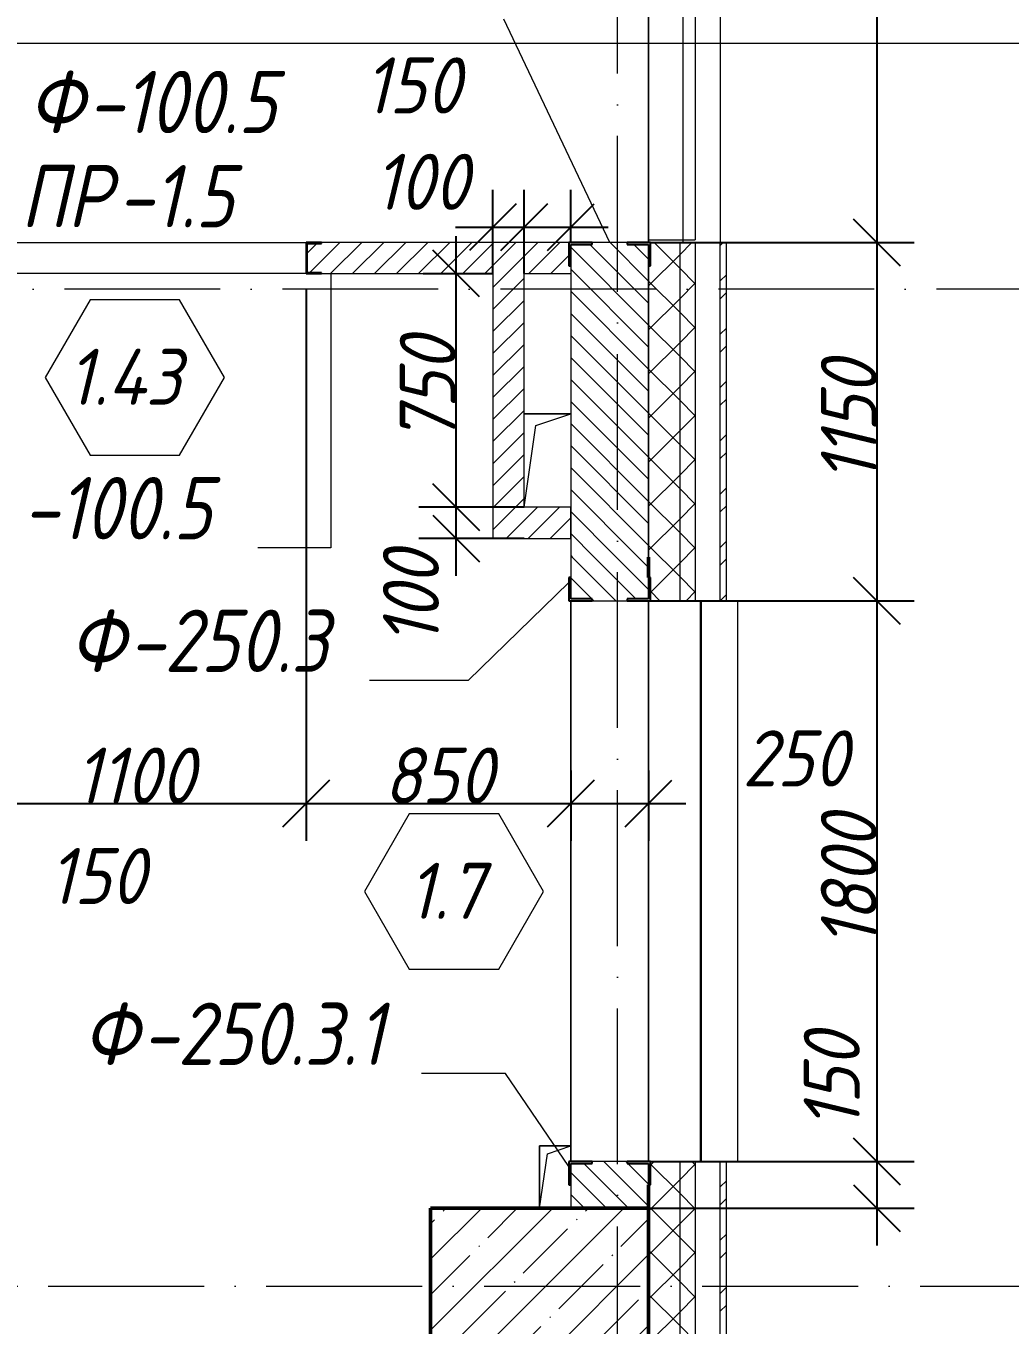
# Model space of a CAD drawing. Header units: millimetres. Extents: x -356862 to 418287, y 0 to 839748.
# Drawn here: x -75750 to -72590, y 608973 to 613143 of the extents above; entities that cross this region are included whole.
import ezdxf

# ---------------------------------------------------------------- set-up
doc = ezdxf.new("R2010")
doc.units = ezdxf.units.MM
doc.linetypes.add('50_200_ШТРИХ_1Т_ш5_п1_п1_', pattern=[700, 500, -100, 0, -100])
for name, color, linetype, lineweight in [('A-____-____-DIMS', 7, 'Continuous', 9), ('A-DOOR-____-IDEN', 7, 'Continuous', 9), ('A-DOOR-____-OTLN', 7, 'Continuous', 9), ('A-FLOR-____-OTLN', 7, 'Continuous', 9), ('A-GENM-____-IDEN', 7, 'Continuous', 9), ('A-GENM-____-MCUT', 7, 'Continuous', 25), ('A-GENM-____-OTLN', 7, 'Continuous', 9), ('A-GENM-____-OTLN-1', 7, 'Continuous', 25), ('A-GLAZ-____-OTLN', 7, 'Continuous', 9), ('A-WALL-____-MCUT', 7, 'Continuous', 13), ('A-WALL-____-MCUT-1', 7, 'Continuous', 9), ('A-WALL-____-MCUT-2', 7, 'Continuous', 50), ('A-WALL-____-OTLN', 7, 'Continuous', 9), ('A-WALL-____-PATT-1', 7, 'Continuous', 9), ('A-WALL-FNSH-MCUT-1', 7, 'Continuous', 9), ('S-COLS-____-MCUT', 7, 'Continuous', 50), ('S-COLS-____-OTLN', 7, 'Continuous', 9), ('S-GRID-____-OTLN-1', 7, '50_200_ШТРИХ_1Т_ш5_п1_п1_', 9)]:
    doc.layers.add(name, color=color, linetype=linetype, lineweight=lineweight)
for name, color, linetype, lineweight, true_color in [('A-DOOR-____-OTLN-1', 7, 'Continuous', 9, 0xffffff), ('A-WALL-____-MCUT-7', 7, 'Continuous', 9, 0x000000), ('A-WALL-____-PATT-2', 7, 'Continuous', 9, 0x787878), ('A-WALL-____-PATT-4', 9, 'Continuous', 9, 0x808080), ('A-WALL-FNSH-MCUT-3', 7, 'Continuous', 9, 0x000000), ('G-____-____-SYMB-2', 7, 'Continuous', 9, 0x000000), ('I-WALL-____-OTLN-2', 7, 'Continuous', 9, 0x000000)]:
    doc.layers.add(name, color=color, linetype=linetype, lineweight=lineweight, true_color=true_color)
doc.styles.add('ISOCPEUR_I_10', font='isocpeui.ttf', dxfattribs={"width": 0.9, "height": 180})
doc.styles.add('ISOCPEUR_I_14', font='isocpeui.ttf', dxfattribs={"width": 0.9, "height": 180})
doc.styles.add('ISOCPEUR_I_2', font='isocpeui.ttf', dxfattribs={"width": 0.85, "height": 2.3})
doc.dimstyles.new('ISO-1_8_0_9К_СРЕДНИЙ_Кладочные_5', dxfattribs={"dimscale": 304.8, "dimtxt": 179.276612, "dimasz": 0.492126, "dimexe": 0.393701, "dimexo": 0, "dimgap": 0, "dimtad": 1, "dimdec": 3, "dimrnd": 0.001, "dimdsep": 46, "dimtxsty": 'ISOCPEUR_I_10', "dimblk1": 'OBLIQUE', "dimblk2": 'OBLIQUE', "dimsah": 1, "dimcen": 0.09, "dimdle": 0.393701, "dimazin": 0, "dimtfac": 1, "dimtdec": 4, "dimtix": 1, "dimtmove": 2, "dimatfit": 3, "dimfxl": 1, "dimtvp": 1, "dimtolj": 1, "dimtzin": 0, "dimarcsym": 2})
doc.dimstyles.new('ISO-1_8_0_9К_СРЕДНИЙ_Кладочные_6', dxfattribs={"dimscale": 304.8, "dimtxt": 179.276612, "dimasz": 0.492126, "dimexe": 0.393701, "dimexo": 0, "dimgap": 0, "dimtad": 1, "dimdec": 3, "dimrnd": 0.001, "dimdsep": 46, "dimtxsty": 'ISOCPEUR_I_14', "dimblk1": 'OBLIQUE', "dimblk2": 'OBLIQUE', "dimsah": 1, "dimcen": 0.09, "dimdle": 0.393701, "dimazin": 0, "dimtfac": 1, "dimtdec": 4, "dimtix": 1, "dimtmove": 0, "dimatfit": 3, "dimfxl": 1, "dimtvp": 1, "dimtolj": 1, "dimtzin": 0, "dimarcsym": 2})
pattern_1 = [(45, (-175000.736, 544716.51), (-35.35534, 35.35534), [])]
pattern_2 = [(135, (-175000.736, 544716.51), (-35.35534, -35.35534), [])]
pattern_3 = [(45, (-175000.74, 544716.51), (-70.71068, 70.71068), []), (135, (-175000.74, 544716.51), (-70.71068, -70.71068), [])]

# ---------------------------------------------------------------- blocks, each defined once
blk = doc.blocks.new('BSC_Колонна _Прямоугольная - 500х700-V136-АР1_Кладочный план 1 этажа в осях 1-64_Ю-ЯЯ')
at = {"layer": 'S-COLS-____-OTLN'}
h = blk.add_hatch(dxfattribs=at)
h.set_pattern_fill('FP_140', color=256, style=0, pattern_type=2)
h.set_pattern_definition([(315, (-64381.04, 100900), (114.04925, 114.04925), []), (315, (-64381.04, 100785.95), (114.04925, 114.04925), [201.613, -40.323, 3.353, -36.97])])
h.paths.add_polyline_path([(-250, 169.1), (-250, -350), (250, -350), (250, 350), (-250, 350)], flags=0)
at = {"layer": 'S-COLS-____-MCUT'}
for p, q in [((250, 350), (-250, 350)), ((-250, 350), (-250, -350)), ((250, -350), (250, 350)), ((-250, -350), (250, -350))]:
    blk.add_line(p, q, dxfattribs=at)
blk = doc.blocks.new('Проем_Дверь_Прямоугольный - 1800х2700h_оконные проемы-25805030-АР1_Кладочный план 1 этажа в осях 1-64_Ю-ЯЯ')
at = {"layer": 'A-DOOR-____-OTLN-1'}
for p, q in [((900, 125), (-900, 125)), ((900, -125), (-900, -125))]:
    blk.add_line(p, q, dxfattribs=at)
blk = doc.blocks.new('Проем_Дверь_Прямоугольный - 1750х3300h_дверные проемы-30596622-АР1_Кладочный план 1 этажа в осях 1-64_Ю-ЯЯ')
at = {"layer": 'A-DOOR-____-OTLN-1'}
for p, q in [((875, 115), (-875, 115)), ((875, -115), (-875, -115))]:
    blk.add_line(p, q, dxfattribs=at)
blk = doc.blocks.new('Фахверк_СКБ_Уголок - 250_2700-27497298-АР1_Кладочный план 1 этажа в осях 1-64_Ю-ЯЯ')
at = {"layer": 'A-GENM-____-MCUT'}
for p, q in [((200, 181), (125, 181)), ((125, 181), (125, 106)), ((131, 106), (131, 175)), ((131, 175), (200, 175)), ((200, 175), (200, 181)), ((125, 106), (131, 106)), ((131, -6), (125, -6)), ((125, -6), (125, -81)), ((131, -75), (131, -6)), ((125, -81), (200, -81)), ((200, -75), (131, -75)), ((200, -81), (200, -75))]:
    blk.add_line(p, q, dxfattribs=at)
blk = doc.blocks.new('Фахверк_СКБ_Уголок - 250_2700_1-27501432-АР1_Кладочный план 1 этажа в осях 1-64_Ю-ЯЯ')
at = {"layer": 'A-GENM-____-MCUT'}
for p, q in [((200, 181), (125, 181)), ((125, 181), (125, 106)), ((131, 106), (131, 175)), ((131, 175), (200, 175)), ((200, 175), (200, 181)), ((125, 106), (131, 106)), ((131, -6), (125, -6)), ((125, -6), (125, -81)), ((131, -75), (131, -6)), ((125, -81), (200, -81)), ((200, -75), (131, -75)), ((200, -81), (200, -75))]:
    blk.add_line(p, q, dxfattribs=at)
blk = doc.blocks.new('154_Фахверк_СКБ_Швеллер - Тип_100_4010-27789772-АР1_Кладочный план 1 этажа в осях 1-64_Ю-ЯЯ')
at = {"layer": 'A-GENM-____-MCUT'}
for p, q in [((175, 50), (125, 50)), ((125, 50), (125, -50)), ((128, 47), (175, 47)), ((128, -47), (128, 47)), ((175, 47), (175, 50)), ((125, -50), (175, -50)), ((175, -47), (128, -47)), ((175, -50), (175, -47))]:
    blk.add_line(p, q, dxfattribs=at)
blk = doc.blocks.new('AR_Отверстие прямоугольное _в плите_ - AR_Отверстие прямоугольное _в плите_-30423637-АР1_Кладочный план 1 этажа в осях 1-64_Ю-ЯЯ')
at = {"layer": 'A-GENM-____-OTLN'}
for p, q in [((75, 150), (-75, 150)), ((-37.5, 112.5), (75, 150)), ((-75, -150), (-37.5, 112.5))]:
    blk.add_line(p, q, dxfattribs=at)
blk = doc.blocks.new('AR_Отверстие прямоугольное _в плите_ - AR_Отверстие прямоугольное _в плите_-V232-АР1_Кладочный план 1 этажа в осях 1-64_Ю-ЯЯ')
at = {"layer": 'A-GENM-____-OTLN'}
for p, q in [((50, 100), (-50, 100)), ((-50, 100), (-50, -100)), ((-25, 75), (50, 100)), ((-50, -100), (-25, 75))]:
    blk.add_line(p, q, dxfattribs=at)
blk = doc.blocks.new('Отлив_СКБ - Отлив витража_120_НВФ-31885687-АР1_Кладочный план 1 этажа в осях 1-64_Ю-ЯЯ')
at = {"layer": 'A-GLAZ-____-OTLN'}
for p, q in [((0, 0), (1800, 0)), ((1800, -2), (0, -2)), ((0, -120), (0, -83)), ((1800, -83), (1800, -120)), ((0, -120), (1800, -120))]:
    blk.add_line(p, q, dxfattribs=at)
blk = doc.blocks.new('Марка проема - марка проема-27336095-АР1_Кладочный план 1 этажа в осях 1-64_Ю-ЯЯ')
at = {"layer": 'A-DOOR-____-IDEN'}
for p, q in [((-1.439, 0.159), (-2.877, -2.333)), ((1.439, 0.159), (-1.439, 0.159)), ((2.877, -2.333), (1.439, 0.159)), ((-2.877, -2.333), (-1.439, -4.825)), ((1.439, -4.825), (2.877, -2.333)), ((-1.439, -4.825), (1.439, -4.825))]:
    blk.add_line(p, q, dxfattribs=at)
blk = doc.blocks.new('_Oblique')
at = {"color": 0, "linetype": 'ByBlock', "lineweight": -2}
blk.add_line((-0.5, -0.5), (0.5, 0.5), dxfattribs=at)
blk = doc.blocks.new('*D12901')
at = {"layer": 'A-____-____-DIMS', "color": 0, "lineweight": -2, "transparency": 16777216}
for p, q in [((-73017.5, 614717.6), (-73017.5, 612327.6)), ((-73750.7, 614597.6), (-72897.5, 614597.6)), ((-73744.7, 612447.6), (-72897.5, 612447.6))]:
    blk.add_line(p, q, dxfattribs=at)
at = {"layer": 'Defpoints', "color": 0, "transparency": 16777216}
for p in [(-73750.7, 614597.6), (-73744.7, 612447.6), (-73017.5, 612447.6)]:
    blk.add_point(p, dxfattribs=at)
at = {"layer": 'A-____-____-DIMS', "color": 0, "lineweight": -2, "transparency": 16777216, "xscale": 150, "yscale": 150, "zscale": 150}
for p, rotation in [((-73017.5, 614597.6), 90), ((-73017.5, 612447.6), 270)]:
    blk.add_blockref('_Oblique', p, dxfattribs=dict(at, rotation=rotation))
at = {"layer": 'A-____-____-DIMS', "color": 0, "transparency": 16777216, "insert": (-73107.5, 613522.6), "char_height": 180, "width": 504.733, "attachment_point": 5, "rotation": 90, "style": 'ISOCPEUR_I_14'}
blk.add_mtext('\\A1;2150', dxfattribs=at)
blk = doc.blocks.new('*D12902')
at = {"layer": 'A-____-____-DIMS', "color": 0, "lineweight": -2, "transparency": 16777216}
for p, q in [((-73017.5, 612567.6), (-73017.5, 611177.6)), ((-73744.7, 612447.6), (-72897.5, 612447.6)), ((-73744.7, 611297.6), (-72897.5, 611297.6))]:
    blk.add_line(p, q, dxfattribs=at)
at = {"layer": 'Defpoints', "color": 0, "transparency": 16777216}
for p in [(-73744.7, 612447.6), (-73744.7, 611297.6), (-73017.5, 611297.6)]:
    blk.add_point(p, dxfattribs=at)
at = {"layer": 'A-____-____-DIMS', "color": 0, "lineweight": -2, "transparency": 16777216, "xscale": 150, "yscale": 150, "zscale": 150}
for p, rotation in [((-73017.5, 612447.6), 90), ((-73017.5, 611297.6), 270)]:
    blk.add_blockref('_Oblique', p, dxfattribs=dict(at, rotation=rotation))
at = {"layer": 'A-____-____-DIMS', "color": 0, "transparency": 16777216, "insert": (-73107.5, 611872.6), "char_height": 180, "width": 463.361, "attachment_point": 5, "rotation": 90, "style": 'ISOCPEUR_I_14'}
blk.add_mtext('\\A1;1150', dxfattribs=at)
blk = doc.blocks.new('*D12903')
at = {"layer": 'A-____-____-DIMS', "color": 0, "lineweight": -2, "transparency": 16777216}
for p, q in [((-73017.5, 611417.6), (-73017.5, 609377.6)), ((-73744.7, 611297.6), (-72897.5, 611297.6)), ((-73744.7, 609497.6), (-72897.5, 609497.6))]:
    blk.add_line(p, q, dxfattribs=at)
at = {"layer": 'Defpoints', "color": 0, "transparency": 16777216}
for p in [(-73744.7, 611297.6), (-73744.7, 609497.6), (-73017.5, 609497.6)]:
    blk.add_point(p, dxfattribs=at)
at = {"layer": 'A-____-____-DIMS', "color": 0, "lineweight": -2, "transparency": 16777216, "xscale": 150, "yscale": 150, "zscale": 150}
for p, rotation in [((-73017.5, 611297.6), 90), ((-73017.5, 609497.6), 270)]:
    blk.add_blockref('_Oblique', p, dxfattribs=dict(at, rotation=rotation))
at = {"layer": 'A-____-____-DIMS', "color": 0, "transparency": 16777216, "insert": (-73107.5, 610397.6), "char_height": 180, "width": 504.733, "attachment_point": 5, "rotation": 90, "style": 'ISOCPEUR_I_14'}
blk.add_mtext('\\A1;1800', dxfattribs=at)
blk = doc.blocks.new('*D12904')
at = {"layer": 'A-____-____-DIMS', "color": 0, "lineweight": -2, "transparency": 16777216}
for p, q in [((-73017.5, 609617.6), (-73017.5, 609227.6)), ((-73744.7, 609497.6), (-72897.5, 609497.6)), ((-73750.7, 609347.6), (-72897.5, 609347.6))]:
    blk.add_line(p, q, dxfattribs=at)
at = {"layer": 'Defpoints', "color": 0, "transparency": 16777216}
for p in [(-73744.7, 609497.6), (-73750.7, 609347.6), (-73017.5, 609347.6)]:
    blk.add_point(p, dxfattribs=at)
at = {"layer": 'A-____-____-DIMS', "color": 0, "lineweight": -2, "transparency": 16777216, "xscale": 150, "yscale": 150, "zscale": 150}
for p, rotation in [((-73017.5, 609497.6), 90), ((-73017.5, 609347.6), 270)]:
    blk.add_blockref('_Oblique', p, dxfattribs=dict(at, rotation=rotation))
at = {"layer": 'A-____-____-DIMS', "color": 0, "transparency": 16777216, "insert": (-73252.6, 609600.8), "char_height": 180, "width": 368.207, "attachment_point": 1, "rotation": 90, "line_spacing_factor": 1.149209, "style": 'ISOCPEUR_I_10'}
blk.add_mtext('\\A1;150', dxfattribs=at)
blk = doc.blocks.new('*D12813')
at = {"layer": 'A-____-____-DIMS', "color": 0, "lineweight": -2, "transparency": 16777216}
for p, q in [((-76100.7, 612297.6), (-76100.7, 610526.3)), ((-75950.7, 612297.6), (-75950.7, 610526.3)), ((-76220.7, 610646.3), (-75830.7, 610646.3))]:
    blk.add_line(p, q, dxfattribs=at)
at = {"layer": 'Defpoints', "color": 0, "transparency": 16777216}
for p in [(-76100.7, 612297.6), (-75950.7, 612297.6), (-75950.7, 610646.3)]:
    blk.add_point(p, dxfattribs=at)
at = {"layer": 'A-____-____-DIMS', "color": 0, "lineweight": -2, "transparency": 16777216, "xscale": 150, "yscale": 150, "zscale": 150, "rotation": 180}
blk.add_blockref('_Oblique', (-76100.7, 610646.3), dxfattribs=at)
at = {"layer": 'A-____-____-DIMS', "color": 0, "lineweight": -2, "transparency": 16777216, "xscale": 150, "yscale": 150, "zscale": 150}
blk.add_blockref('_Oblique', (-75950.7, 610646.3), dxfattribs=at)
at = {"layer": 'A-____-____-DIMS', "color": 0, "transparency": 16777216, "insert": (-75677, 610503.9), "char_height": 180, "width": 368.207, "attachment_point": 1, "line_spacing_factor": 1.149209, "style": 'ISOCPEUR_I_10'}
blk.add_mtext('\\A1;150', dxfattribs=at)
blk = doc.blocks.new('*D12814')
at = {"layer": 'A-____-____-DIMS', "color": 0, "lineweight": -2, "transparency": 16777216}
for p, q in [((-75950.7, 612297.6), (-75950.7, 610526.3)), ((-74850.7, 612297.6), (-74850.7, 610526.3)), ((-76070.7, 610646.3), (-74730.7, 610646.3))]:
    blk.add_line(p, q, dxfattribs=at)
at = {"layer": 'Defpoints', "color": 0, "transparency": 16777216}
for p in [(-75950.7, 612297.6), (-74850.7, 612297.6), (-74850.7, 610646.3)]:
    blk.add_point(p, dxfattribs=at)
at = {"layer": 'A-____-____-DIMS', "color": 0, "lineweight": -2, "transparency": 16777216, "xscale": 150, "yscale": 150, "zscale": 150, "rotation": 180}
blk.add_blockref('_Oblique', (-75950.7, 610646.3), dxfattribs=at)
at = {"layer": 'A-____-____-DIMS', "color": 0, "lineweight": -2, "transparency": 16777216, "xscale": 150, "yscale": 150, "zscale": 150}
blk.add_blockref('_Oblique', (-74850.7, 610646.3), dxfattribs=at)
at = {"layer": 'A-____-____-DIMS', "color": 0, "transparency": 16777216, "insert": (-75400.7, 610736.3), "char_height": 180, "width": 463.361, "attachment_point": 5, "style": 'ISOCPEUR_I_14'}
blk.add_mtext('\\A1;1100', dxfattribs=at)
blk = doc.blocks.new('*D12815')
at = {"layer": 'A-____-____-DIMS', "color": 0, "lineweight": -2, "transparency": 16777216}
for p, q in [((-74850.7, 612297.6), (-74850.7, 610526.3)), ((-74000.7, 610752.3), (-74000.7, 610526.3)), ((-74970.7, 610646.3), (-73880.7, 610646.3))]:
    blk.add_line(p, q, dxfattribs=at)
at = {"layer": 'Defpoints', "color": 0, "transparency": 16777216}
for p in [(-74850.7, 612297.6), (-74000.7, 610752.3), (-74000.7, 610646.3)]:
    blk.add_point(p, dxfattribs=at)
at = {"layer": 'A-____-____-DIMS', "color": 0, "lineweight": -2, "transparency": 16777216, "xscale": 150, "yscale": 150, "zscale": 150, "rotation": 180}
blk.add_blockref('_Oblique', (-74850.7, 610646.3), dxfattribs=at)
at = {"layer": 'A-____-____-DIMS', "color": 0, "lineweight": -2, "transparency": 16777216, "xscale": 150, "yscale": 150, "zscale": 150}
blk.add_blockref('_Oblique', (-74000.7, 610646.3), dxfattribs=at)
at = {"layer": 'A-____-____-DIMS', "color": 0, "transparency": 16777216, "insert": (-74425.7, 610736.3), "char_height": 180, "width": 409.578, "attachment_point": 5, "style": 'ISOCPEUR_I_14'}
blk.add_mtext('\\A1;850', dxfattribs=at)
blk = doc.blocks.new('*D12816')
at = {"layer": 'A-____-____-DIMS', "color": 0, "lineweight": -2, "transparency": 16777216}
for p, q in [((-74000.7, 610752.3), (-74000.7, 610526.3)), ((-73750.7, 610752.3), (-73750.7, 610526.3)), ((-74120.7, 610646.3), (-73630.7, 610646.3))]:
    blk.add_line(p, q, dxfattribs=at)
at = {"layer": 'Defpoints', "color": 0, "transparency": 16777216}
for p in [(-74000.7, 610752.3), (-73750.7, 610752.3), (-73750.7, 610646.3)]:
    blk.add_point(p, dxfattribs=at)
at = {"layer": 'A-____-____-DIMS', "color": 0, "lineweight": -2, "transparency": 16777216, "xscale": 150, "yscale": 150, "zscale": 150, "rotation": 180}
blk.add_blockref('_Oblique', (-74000.7, 610646.3), dxfattribs=at)
at = {"layer": 'A-____-____-DIMS', "color": 0, "lineweight": -2, "transparency": 16777216, "xscale": 150, "yscale": 150, "zscale": 150}
blk.add_blockref('_Oblique', (-73750.7, 610646.3), dxfattribs=at)
at = {"layer": 'A-____-____-DIMS', "color": 0, "transparency": 16777216, "insert": (-73449.8, 610881.4), "char_height": 180, "width": 409.578, "attachment_point": 1, "line_spacing_factor": 1.149209, "style": 'ISOCPEUR_I_10'}
blk.add_mtext('\\A1;250', dxfattribs=at)
blk = doc.blocks.new('*D12825')
at = {"layer": 'A-____-____-DIMS', "color": 0, "lineweight": -2, "transparency": 16777216}
for p, q in [((-74368.8, 611377.6), (-74368.8, 611717.6)), ((-74150.7, 611597.6), (-74488.8, 611597.6)), ((-74150.7, 611497.6), (-74488.8, 611497.6))]:
    blk.add_line(p, q, dxfattribs=at)
at = {"layer": 'Defpoints', "color": 0, "transparency": 16777216}
for p in [(-74368.8, 611597.6), (-74150.7, 611597.6), (-74150.7, 611497.6)]:
    blk.add_point(p, dxfattribs=at)
at = {"layer": 'A-____-____-DIMS', "color": 0, "lineweight": -2, "transparency": 16777216, "xscale": 150, "yscale": 150, "zscale": 150}
for p, rotation in [((-74368.8, 611597.6), 90), ((-74368.8, 611497.6), 270)]:
    blk.add_blockref('_Oblique', p, dxfattribs=dict(at, rotation=rotation))
at = {"layer": 'A-____-____-DIMS', "color": 0, "transparency": 16777216, "insert": (-74604, 611154.2), "char_height": 180, "width": 368.207, "attachment_point": 1, "rotation": 90, "line_spacing_factor": 1.149209, "style": 'ISOCPEUR_I_10'}
blk.add_mtext('\\A1;100', dxfattribs=at)
blk = doc.blocks.new('*D12826')
at = {"layer": 'A-____-____-DIMS', "color": 0, "lineweight": -2, "transparency": 16777216}
for p, q in [((-74368.8, 611477.6), (-74368.8, 612467.6)), ((-74474.9, 612347.6), (-74248.8, 612347.6)), ((-74150.7, 611597.6), (-74488.8, 611597.6))]:
    blk.add_line(p, q, dxfattribs=at)
at = {"layer": 'Defpoints', "color": 0, "transparency": 16777216}
for p in [(-74474.9, 612347.6), (-74368.8, 612347.6), (-74150.7, 611597.6)]:
    blk.add_point(p, dxfattribs=at)
at = {"layer": 'A-____-____-DIMS', "color": 0, "lineweight": -2, "transparency": 16777216, "xscale": 150, "yscale": 150, "zscale": 150}
for p, rotation in [((-74368.8, 612347.6), 90), ((-74368.8, 611597.6), 270)]:
    blk.add_blockref('_Oblique', p, dxfattribs=dict(at, rotation=rotation))
at = {"layer": 'A-____-____-DIMS', "color": 0, "transparency": 16777216, "insert": (-74460, 611972.6), "char_height": 180, "width": 409.578, "attachment_point": 5, "rotation": 90, "style": 'ISOCPEUR_I_14'}
blk.add_mtext('\\A1;750', dxfattribs=at)
blk = doc.blocks.new('*D12827')
at = {"layer": 'A-____-____-DIMS', "color": 0, "lineweight": -2, "transparency": 16777216}
for p, q in [((-74250.7, 612347.6), (-74250.7, 612617.1)), ((-74150.7, 612347.6), (-74150.7, 612617.1)), ((-74370.7, 612497.1), (-74030.7, 612497.1))]:
    blk.add_line(p, q, dxfattribs=at)
at = {"layer": 'Defpoints', "color": 0, "transparency": 16777216}
for p in [(-74150.7, 612497.1), (-74250.7, 612347.6), (-74150.7, 612347.6)]:
    blk.add_point(p, dxfattribs=at)
at = {"layer": 'A-____-____-DIMS', "color": 0, "lineweight": -2, "transparency": 16777216, "xscale": 150, "yscale": 150, "zscale": 150, "rotation": 180}
blk.add_blockref('_Oblique', (-74250.7, 612497.1), dxfattribs=at)
at = {"layer": 'A-____-____-DIMS', "color": 0, "lineweight": -2, "transparency": 16777216, "xscale": 150, "yscale": 150, "zscale": 150}
blk.add_blockref('_Oblique', (-74150.7, 612497.1), dxfattribs=at)
at = {"layer": 'A-____-____-DIMS', "color": 0, "transparency": 16777216, "insert": (-74632.7, 612732.3), "char_height": 180, "width": 368.207, "attachment_point": 1, "line_spacing_factor": 1.149209, "style": 'ISOCPEUR_I_10'}
blk.add_mtext('\\A1;100', dxfattribs=at)
blk = doc.blocks.new('*D12828')
at = {"layer": 'A-____-____-DIMS', "color": 0, "lineweight": -2, "transparency": 16777216}
for p, q in [((-74150.7, 612347.6), (-74150.7, 612617.1)), ((-74000.7, 612447.6), (-74000.7, 612617.1)), ((-74270.7, 612497.1), (-73880.7, 612497.1))]:
    blk.add_line(p, q, dxfattribs=at)
at = {"layer": 'Defpoints', "color": 0, "transparency": 16777216}
for p in [(-74000.7, 612497.1), (-74000.7, 612447.6), (-74150.7, 612347.6)]:
    blk.add_point(p, dxfattribs=at)
at = {"layer": 'A-____-____-DIMS', "color": 0, "lineweight": -2, "transparency": 16777216, "xscale": 150, "yscale": 150, "zscale": 150, "rotation": 180}
blk.add_blockref('_Oblique', (-74150.7, 612497.1), dxfattribs=at)
at = {"layer": 'A-____-____-DIMS', "color": 0, "lineweight": -2, "transparency": 16777216, "xscale": 150, "yscale": 150, "zscale": 150}
blk.add_blockref('_Oblique', (-74000.7, 612497.1), dxfattribs=at)
at = {"layer": 'A-____-____-DIMS', "color": 0, "transparency": 16777216, "insert": (-74665, 613041.7), "char_height": 180, "width": 368.207, "attachment_point": 1, "line_spacing_factor": 1.149209, "style": 'ISOCPEUR_I_10'}
blk.add_mtext('\\A1;150', dxfattribs=at)

msp = doc.modelspace()

# ---------------------------------------------------------------- hatches: boundary and pattern name
at = {"layer": 'A-WALL-____-PATT-1'}
h = msp.add_hatch(dxfattribs=at)
h.set_pattern_fill('FP_6', color=256, style=0, pattern_type=2)
h.set_pattern_definition(pattern_2)
h.paths.add_polyline_path([(-74000.7357, 611437.5526), (-73750.7357, 611437.5526), (-73750.7357, 612441.5526), (-73819.7357, 612441.5526), (-73819.7357, 612447.5526), (-73931.7357, 612447.5526), (-73931.7357, 612441.5526), (-74000.7357, 612441.5526), (-74000.7357, 611628.3799)], flags=0)
h = msp.add_hatch(dxfattribs=at)
h.set_pattern_fill('FP_6', color=256, style=0, pattern_type=2)
h.set_pattern_definition(pattern_2)
h.paths.add_polyline_path([(-73750.7357, 609347.5526), (-73750.7357, 609491.5526), (-73819.7357, 609491.5526), (-73819.7357, 609497.5526), (-73931.7357, 609497.5526), (-73931.7357, 609491.5526), (-74000.7357, 609491.5526), (-74000.7357, 609347.5526), (-73819.7357, 609347.5526)], flags=0)
h.paths.add_polyline_path([(-73819.7357, 611297.5526), (-73819.7357, 611303.5526), (-73750.7357, 611303.5526), (-73750.7357, 611437.5526), (-74000.7357, 611437.5526), (-74000.7357, 611303.5526), (-73931.7357, 611303.5526), (-73931.7357, 611297.5526)], flags=0)
at = {"layer": 'A-WALL-____-PATT-2'}
h = msp.add_hatch(dxfattribs=at)
h.set_pattern_fill('FP_1', color=256, style=0, pattern_type=2)
h.set_pattern_definition(pattern_3)
h.paths.add_polyline_path([(-73600.7357, 591532.5526), (-73600.7357, 591797.5526), (-73650.7357, 591797.5526), (-73650.7357, 591532.5526)], flags=0)
h.paths.add_polyline_path([(-73600.7357, 593897.5526), (-73600.7357, 594497.5526), (-73650.7357, 594497.5526), (-73650.7357, 593897.5526)], flags=0)
h.paths.add_polyline_path([(-73650.7357, 595897.5526), (-73600.7357, 595897.5526), (-73600.7357, 600497.5526), (-73650.7357, 600497.5526), (-73650.7357, 598712.499)], flags=0)
h.paths.add_polyline_path([(-73650.7357, 602297.5526), (-73600.7357, 602297.5526), (-73600.7357, 603497.5526), (-73650.7357, 603497.5526), (-73650.7357, 602748.7118)], flags=0)
h.paths.add_polyline_path([(-73600.7357, 605297.5526), (-73600.7357, 606497.5526), (-73650.7357, 606497.5526), (-73650.7357, 605297.5526)], flags=0)
h.paths.add_polyline_path([(-73600.7357, 608297.5526), (-73600.7357, 609497.5526), (-73650.7357, 609497.5526), (-73650.7357, 608297.5526)], flags=0)
h.paths.add_polyline_path([(-73650.7357, 611297.5526), (-73600.7357, 611297.5526), (-73600.7357, 612447.5526), (-73650.7357, 612447.5526), (-73650.7357, 611628.3799)], flags=0)
h.paths.add_polyline_path([(-73600.7357, 614197.5526), (-73600.7357, 615447.5526), (-73650.7357, 615447.5526), (-73650.7357, 614197.5526)], flags=0)
h.paths.add_polyline_path([(-73600.7357, 617247.5526), (-73600.7357, 618447.5526), (-73650.7357, 618447.5526), (-73650.7357, 617247.5526)], flags=0)
h.paths.add_polyline_path([(-73600.7357, 620247.5526), (-73600.7357, 621447.5526), (-73650.7357, 621447.5526), (-73650.7357, 620247.5526)], flags=0)
h.paths.add_polyline_path([(-73600.7357, 623247.5526), (-73600.7357, 630547.5526), (-73650.7357, 630547.5526), (-73650.7357, 623247.5526)], flags=0)
h = msp.add_hatch(dxfattribs=at)
h.set_pattern_fill('FP_1', color=256, style=0, pattern_type=2)
h.set_pattern_definition(pattern_3)
h.paths.add_polyline_path([(-73650.7357, 591532.5526), (-73650.7357, 591797.5526), (-73750.7357, 591797.5526), (-73750.7357, 591532.5526)], flags=0)
h.paths.add_polyline_path([(-73650.7357, 593897.5526), (-73650.7357, 594497.5526), (-73750.7357, 594497.5526), (-73750.7357, 593897.5526)], flags=0)
h.paths.add_polyline_path([(-73650.7357, 595897.5526), (-73650.7357, 600497.5526), (-73744.7357, 600497.5526), (-73744.7357, 600422.5526), (-73750.7357, 600422.5526), (-73750.7357, 595897.5526)], flags=0)
h.paths.add_polyline_path([(-73744.7357, 602297.5526), (-73650.7357, 602297.5526), (-73650.7357, 603497.5526), (-73744.7357, 603497.5526), (-73744.7357, 603422.5526), (-73750.7357, 603422.5526), (-73750.7357, 602372.5526), (-73744.7357, 602372.5526), (-73744.7357, 602303.5526)], flags=0)
h.paths.add_polyline_path([(-73650.7357, 605297.5526), (-73650.7357, 606497.5526), (-73744.7357, 606497.5526), (-73744.7357, 606422.5526), (-73750.7357, 606422.5526), (-73750.7357, 605372.5526), (-73744.7357, 605372.5526), (-73744.7357, 605297.5526)], flags=0)
h.paths.add_polyline_path([(-73744.7357, 608297.5526), (-73650.7357, 608297.5526), (-73650.7357, 609497.5526), (-73744.7357, 609497.5526), (-73744.7357, 609422.5526), (-73750.7357, 609422.5526), (-73750.7357, 608372.5526), (-73744.7357, 608372.5526), (-73744.7357, 608303.5526)], flags=0)
h.paths.add_polyline_path([(-73744.7357, 611297.5526), (-73650.7357, 611297.5526), (-73650.7357, 612447.5526), (-73744.7357, 612447.5526), (-73744.7357, 612372.5526), (-73750.7357, 612372.5526), (-73750.7357, 611372.5526), (-73744.7357, 611372.5526), (-73744.7357, 611303.5526)], flags=0)
h.paths.add_polyline_path([(-73650.7357, 614197.5526), (-73650.7357, 615447.5526), (-73744.7357, 615447.5526), (-73744.7357, 615372.5526), (-73750.7357, 615372.5526), (-73750.7357, 614272.5526), (-73744.7357, 614272.5526), (-73744.7357, 614197.5526)], flags=0)
h.paths.add_polyline_path([(-73650.7357, 617247.5526), (-73650.7357, 618447.5526), (-73750.7357, 618447.5526), (-73750.7357, 617322.5526), (-73744.7357, 617322.5526), (-73744.7357, 617247.5526)], flags=0)
h.paths.add_polyline_path([(-73744.7357, 620247.5526), (-73650.7357, 620247.5526), (-73650.7357, 621447.5526), (-73744.7357, 621447.5526), (-73744.7357, 621372.5526), (-73750.7357, 621372.5526), (-73750.7357, 620322.5526), (-73744.7357, 620322.5526), (-73744.7357, 620253.5526)], flags=0)
h.paths.add_polyline_path([(-73744.7357, 623247.5526), (-73650.7357, 623247.5526), (-73650.7357, 630497.5526), (-73750.7357, 630497.5526), (-73750.7357, 623322.5526), (-73744.7357, 623322.5526), (-73744.7357, 623253.5526)], flags=0)
h = msp.add_hatch(dxfattribs=at)
h.set_pattern_fill('FP_3', color=256, style=0, pattern_type=2)
h.set_pattern_definition([(45, (-175000.74, 544716.51), (-85.53659, 85.53659), []), (45, (-174943.71, 544716.51), (-85.53659, 85.53659), [])])
h.paths.add_polyline_path([(-73500.7357, 591532.5526), (-73500.7357, 591797.5526), (-73520.7357, 591797.5526), (-73520.7357, 591532.5526)], flags=0)
h.paths.add_polyline_path([(-73520.7357, 593897.5526), (-73500.7357, 593897.5526), (-73500.7357, 594497.5526), (-73520.7357, 594497.5526)], flags=0)
h.paths.add_polyline_path([(-73520.7357, 595897.5526), (-73500.7357, 595897.5526), (-73500.7357, 600497.5526), (-73520.7357, 600497.5526), (-73520.7357, 598712.499)], flags=0)
h.paths.add_polyline_path([(-73500.7357, 602297.5526), (-73500.7357, 603499.0526), (-73520.7357, 603499.0526), (-73520.7357, 602297.5526)], flags=0)
h.paths.add_polyline_path([(-73500.7357, 605297.5526), (-73500.7357, 606497.5526), (-73520.7357, 606497.5526), (-73520.7357, 605297.5526)], flags=0)
h.paths.add_polyline_path([(-73500.7357, 608297.5526), (-73500.7357, 609497.5526), (-73520.7357, 609497.5526), (-73520.7357, 608297.5526)], flags=0)
h.paths.add_polyline_path([(-73520.7357, 611297.5526), (-73500.7357, 611297.5526), (-73500.7357, 612447.5526), (-73520.7357, 612447.5526), (-73520.7357, 611628.3799)], flags=0)
at = {"layer": 'A-WALL-____-PATT-4'}
h = msp.add_hatch(dxfattribs=at)
h.set_pattern_fill('FP_5', color=256, style=0, pattern_type=2)
h.set_pattern_definition(pattern_1)
h.paths.add_polyline_path([(-80150.7357, 612347.5526), (-80050.7357, 612347.5526), (-80050.7357, 612350.5526), (-80003.7357, 612350.5526), (-80003.7357, 612444.5526), (-80050.7357, 612444.5526), (-80050.7357, 612447.5526), (-80150.7357, 612447.5526), (-80150.7357, 612350.5526)], flags=0)
h.paths.add_polyline_path([(-74000.7357, 612347.5526), (-74000.7357, 612372.5526), (-74006.7357, 612372.5526), (-74006.7357, 612447.5526), (-74800.7357, 612447.5526), (-74800.7357, 612444.5526), (-74847.7357, 612444.5526), (-74847.7357, 612350.5526), (-74800.7357, 612350.5526), (-74800.7357, 612347.5526), (-74006.7357, 612347.5526)], flags=0)
h.paths.add_polyline_path([(-76050.7357, 612347.5526), (-76000.7357, 612347.5526), (-76000.7357, 612350.5526), (-75953.7357, 612350.5526), (-75953.7357, 612444.5526), (-76000.7357, 612444.5526), (-76000.7357, 612447.5526), (-76050.7357, 612447.5526), (-76050.7357, 612444.5526), (-76097.7357, 612444.5526), (-76097.7357, 612350.5526), (-76050.7357, 612350.5526)], flags=0)
h.paths.add_polyline_path([(-76100.7357, 612347.5526), (-76100.7357, 612447.5526), (-77150.7357, 612447.5526), (-77150.7357, 612444.5526), (-77197.7357, 612444.5526), (-77197.7357, 612350.5526), (-77150.7357, 612350.5526), (-77150.7357, 612347.5526)], flags=0)
h.paths.add_polyline_path([(-78750.7357, 612347.5526), (-78450.7357, 612347.5526), (-78450.7357, 612350.5526), (-78403.7357, 612350.5526), (-78403.7357, 612444.5526), (-78450.7357, 612444.5526), (-78450.7357, 612447.5526), (-78750.7357, 612447.5526), (-78750.7357, 612444.5526), (-78797.7357, 612444.5526), (-78797.7357, 612350.5526), (-78750.7357, 612350.5526)], flags=0)
h = msp.add_hatch(dxfattribs=at)
h.set_pattern_fill('FP_5', color=256, style=0, pattern_type=2)
h.set_pattern_definition(pattern_1)
h.paths.add_polyline_path([(-74150.7357, 611497.5526), (-74150.7357, 612347.5526), (-74250.7357, 612347.5526), (-74250.7357, 611497.5526)], flags=0)
h = msp.add_hatch(dxfattribs=at)
h.set_pattern_fill('FP_5', color=256, style=0, pattern_type=2)
h.set_pattern_definition(pattern_1)
h.paths.add_polyline_path([(-74150.7357, 611497.5526), (-74000.7357, 611497.5526), (-74000.7357, 611597.5526), (-74150.7357, 611597.5526)], flags=0)

# ---------------------------------------------------------------- linework, layer by layer
at = {"layer": 'A-FLOR-____-OTLN'}
for p, q in [((-73750.7357, 612447.5526), (-73750.7357, 614197.5526)), ((-74150.7357, 611897.5526), (-74000.7357, 611897.5526)), ((-74100.7357, 609347.5526), (-74100.7357, 609547.5526)), ((-74100.7357, 609547.5526), (-74000.7357, 609547.5526))]:
    msp.add_line(p, q, dxfattribs=at)
at = {"layer": 'A-GENM-____-IDEN'}
for p, q in [((-73875.7357, 612447.5526), (-74215.5241, 613164.2076)), ((-74770.7357, 612347.5526), (-74770.7357, 611467.5622)), ((-74770.7357, 611467.5622), (-75005.5521, 611467.5622)), ((-74006.7357, 611355.8859), (-74330.6531, 611041.7344)), ((-74330.6531, 611041.7344), (-74647.5043, 611041.7344)), ((-74210.6531, 609780.2877), (-74480.0487, 609780.2877)), ((-74006.7357, 609480.8859), (-74210.6531, 609780.2877))]:
    msp.add_line(p, q, dxfattribs=at)
at = {"layer": 'A-WALL-____-MCUT'}
for p, q in [((-73520.7357, 612447.5526), (-73744.7357, 612447.5526)), ((-73520.7357, 611297.5526), (-73520.7357, 612447.5526)), ((-73750.7357, 612372.5526), (-73750.7357, 611437.5526)), ((-73744.7357, 611297.5526), (-73520.7357, 611297.5526)), ((-73520.7357, 609497.5526), (-73744.7357, 609497.5526)), ((-73520.7357, 608297.5526), (-73520.7357, 609497.5526))]:
    msp.add_line(p, q, dxfattribs=at)
at = {"layer": 'A-WALL-____-MCUT-1'}
for p, q in [((-73819.7357, 612447.5526), (-73931.7357, 612447.5526)), ((-74000.7357, 612372.5526), (-74000.7357, 611372.5526)), ((-73750.7357, 611437.5526), (-73750.7357, 612372.5526)), ((-73931.7357, 611297.5526), (-73819.7357, 611297.5526)), ((-73819.7357, 609497.5526), (-73931.7357, 609497.5526)), ((-74000.7357, 609422.5526), (-74000.7357, 609347.5526))]:
    msp.add_line(p, q, dxfattribs=at)
at = {"layer": 'A-WALL-____-MCUT-2'}
for p, q in [((-73750.7357, 611372.5526), (-73750.7357, 611437.5526)), ((-73750.7357, 609347.5526), (-73750.7357, 609422.5526))]:
    msp.add_line(p, q, dxfattribs=at)
at = {"layer": 'A-WALL-____-MCUT-7'}
for p, q in [((-73650.7357, 612447.5526), (-73650.7357, 611297.5526)), ((-73600.7357, 612447.5526), (-73600.7357, 611297.5526)), ((-73750.7357, 611437.5526), (-73750.7357, 611372.5526)), ((-73650.7357, 609497.5526), (-73650.7357, 608297.5526)), ((-73600.7357, 609497.5526), (-73600.7357, 608297.5526)), ((-73750.7357, 609422.5526), (-73750.7357, 609347.5526))]:
    msp.add_line(p, q, dxfattribs=at)
at = {"layer": 'A-WALL-____-OTLN'}
for p, q in [((-73750.7357, 612447.5526), (-73750.7357, 614197.5526)), ((-73640.7357, 614197.5526), (-73640.7357, 612447.5526)), ((-73600.7357, 614197.5526), (-73600.7357, 612455.9602)), ((-73750.7357, 612455.9602), (-73600.7357, 612455.9602)), ((-74000.7357, 609497.5526), (-74000.7357, 611297.5526)), ((-73750.7357, 611297.5526), (-73750.7357, 609497.5526)), ((-73750.7357, 609497.5526), (-73750.7357, 611297.5526))]:
    msp.add_line(p, q, dxfattribs=at)
at = {"layer": 'A-WALL-FNSH-MCUT-1'}
for p, q in [((-74006.7357, 612447.5526), (-74800.7357, 612447.5526)), ((-74800.7357, 612347.5526), (-74250.7357, 612347.5526)), ((-74250.7357, 612347.5526), (-74250.7357, 611497.5526)), ((-74150.7357, 612347.5526), (-74000.7357, 612347.5526)), ((-74150.7357, 611597.5526), (-74150.7357, 612347.5526)), ((-74000.7357, 611597.5526), (-74150.7357, 611597.5526)), ((-74000.7357, 611497.5526), (-74000.7357, 611597.5526)), ((-74250.7357, 611497.5526), (-74000.7357, 611497.5526))]:
    msp.add_line(p, q, dxfattribs=at)
at = {"layer": 'A-WALL-FNSH-MCUT-3'}
for p, q in [((-73500.7357, 612447.5526), (-73520.7357, 612447.5526)), ((-73500.7357, 611297.5526), (-73500.7357, 612447.5526)), ((-73520.7357, 611297.5526), (-73500.7357, 611297.5526)), ((-73500.7357, 609497.5526), (-73520.7357, 609497.5526)), ((-73500.7357, 608297.5526), (-73500.7357, 609497.5526))]:
    msp.add_line(p, q, dxfattribs=at)
at = {"layer": 'G-____-____-SYMB-2'}
msp.add_line((-179984.5837, 613087.5526), (-70594.3281, 613087.5526), dxfattribs=at)
at = {"layer": 'I-WALL-____-OTLN-2'}
for p, q in [((-75950.7357, 612447.5526), (-74850.7357, 612447.5526)), ((-74850.7357, 612347.5526), (-75950.7357, 612347.5526))]:
    msp.add_line(p, q, dxfattribs=at)
at = {"layer": 'S-GRID-____-OTLN-1'}
for p, q in [((-73850.7357, 584985.5274), (-73850.7357, 635609.362)), ((-70926.3291, 612297.5526), (-179669.5059, 612297.5526)), ((-81979.4714, 609097.5526), (-70926.3291, 609097.5526))]:
    msp.add_line(p, q, dxfattribs=at)

# ---------------------------------------------------------------- block references
at = {"layer": 'A-DOOR-____-IDEN', "xscale": 99.99999999999993, "yscale": 99.99999999999993, "zscale": 99.99999999999993}
for p in [(-75400.7357, 612247.5526), (-74375.7357, 610597.5526)]:
    msp.add_blockref('Марка проема - марка проема-27336095-АР1_Кладочный план 1 этажа в осях 1-64_Ю-ЯЯ', p, dxfattribs=at)
at = {"layer": 'A-DOOR-____-OTLN'}
for name, p, rotation in [('Проем_Дверь_Прямоугольный - 1750х3300h_дверные проемы-30596622-АР1_Кладочный план 1 этажа в осях 1-64_Ю-ЯЯ', (-73635.7357, 613322.5526), 89.99999999999991), ('Проем_Дверь_Прямоугольный - 1800х2700h_оконные проемы-25805030-АР1_Кладочный план 1 этажа в осях 1-64_Ю-ЯЯ', (-73875.7357, 610397.5526), 90)]:
    msp.add_blockref(name, p, dxfattribs=dict(at, rotation=rotation))
at = {"layer": 'A-GENM-____-OTLN'}
for name, p in [('AR_Отверстие прямоугольное _в плите_ - AR_Отверстие прямоугольное _в плите_-30423637-АР1_Кладочный план 1 этажа в осях 1-64_Ю-ЯЯ', (-74075.7357, 611747.5526)), ('AR_Отверстие прямоугольное _в плите_ - AR_Отверстие прямоугольное _в плите_-V232-АР1_Кладочный план 1 этажа в осях 1-64_Ю-ЯЯ', (-74050.7357, 609447.5526))]:
    msp.add_blockref(name, p, dxfattribs=at)
at = {"layer": 'A-GENM-____-OTLN-1'}
msp.add_blockref('154_Фахверк_СКБ_Швеллер - Тип_100_4010-27789772-АР1_Кладочный план 1 этажа в осях 1-64_Ю-ЯЯ', (-74975.7357, 612397.5526), dxfattribs=at)
for name, p, rotation in [('Фахверк_СКБ_Уголок - 250_2700-27497298-АР1_Кладочный план 1 этажа в осях 1-64_Ю-ЯЯ', (-73925.7357, 612572.5526), 270), ('Фахверк_СКБ_Уголок - 250_2700-27497298-АР1_Кладочный план 1 этажа в осях 1-64_Ю-ЯЯ', (-73825.7357, 611172.5526), 90), ('Фахверк_СКБ_Уголок - 250_2700_1-27501432-АР1_Кладочный план 1 этажа в осях 1-64_Ю-ЯЯ', (-73925.7357, 609622.5526), 270)]:
    msp.add_blockref(name, p, dxfattribs=dict(at, rotation=rotation))
at = {"layer": 'A-GLAZ-____-OTLN', "rotation": 90}
msp.add_blockref('Отлив_СКБ - Отлив витража_120_НВФ-31885687-АР1_Кладочный план 1 этажа в осях 1-64_Ю-ЯЯ', (-73583.7357, 609497.5526), dxfattribs=at)
at = {"layer": 'S-COLS-____-OTLN', "rotation": 89.9999999999999}
msp.add_blockref('BSC_Колонна _Прямоугольная - 500х700-V136-АР1_Кладочный план 1 этажа в осях 1-64_Ю-ЯЯ', (-74100.7357, 609097.5526), dxfattribs=at)

# ---------------------------------------------------------------- texts
at = {"layer": 'A-DOOR-____-IDEN', "attachment_point": 1}
for s, insert, char_height, width, style in [('ПР', (-75767.2561, 612696.0721), 200, 375.18975, 'ISOCPEUR_I_2'), ('-1.5', (-75457.6936, 612696.0721), 200, 505.063125, 'ISOCPEUR_I_2'), ('1.43', (-75616.9248, 612106.3721), 180, 476.202375, 'ISOCPEUR_I_14'), ('1.7', (-74523.5248, 610456.3721), 180, 310.253062, 'ISOCPEUR_I_14')]:
    msp.add_mtext(s, dxfattribs=dict(at, insert=insert, char_height=char_height, width=width, style=style))
at = {"layer": 'A-GENM-____-IDEN', "char_height": 200, "attachment_point": 1, "style": 'ISOCPEUR_I_2'}
for s, insert, width in [('\\fISOCPEUR|b0|i1|c204|p34|;\\W.9;Ф', (-75744.0141, 612998.522), 230.886), ('-100.5', (-75553.5141, 612998.522), 822.531375), ('-100.5', (-75761.6087, 611694.6784), 822.531375), ('\\fISOCPEUR|b0|i1|c204|p34|;\\W.9;Ф', (-75612.061, 611268.8505), 230.886), ('-250.3', (-75421.561, 611268.8505), 865.8225), ('\\fISOCPEUR|b0|i1|c204|p34|;\\W.9;Ф', (-75569.461, 610007.4038), 230.886), ('-250.3.1', (-75378.961, 610007.4038), 1053.417375)]:
    msp.add_mtext(s, dxfattribs=dict(at, insert=insert, width=width))

# ---------------------------------------------------------------- dimensions: what is measured, and where the dimension line sits
at = {"layer": 'A-____-____-DIMS'}
for base, p1, p2, override, picture, middle in [((-73017.4758, 612447.5526), (-73750.7357, 614597.5526), (-73744.7357, 612447.5526), {"dimpost": '<>', "dimfxl": 2150.008372}, '*D12901', (-73107.4758, 613522.5526)), ((-73017.4758, 611297.5526), (-73744.7357, 612447.5526), (-73744.7357, 611297.5526), {"dimpost": '<>', "dimfxl": 1150}, '*D12902', (-73107.4758, 611872.5526)), ((-74368.8181, 612347.5526), (-74150.7357, 611597.5526), (-74474.8841, 612347.5526), {"dimpost": '<>', "dimfxl": 817.050901}, '*D12826', (-74459.9772, 611972.5526)), ((-73017.4758, 609497.5526), (-73744.7357, 611297.5526), (-73744.7357, 609497.5526), {"dimpost": '<>', "dimfxl": 1800}, '*D12903', (-73107.4758, 610397.5526))]:
    dim = msp.add_linear_dim(base=base, p1=p1, p2=p2, angle=90, dimstyle='ISO-1_8_0_9К_СРЕДНИЙ_Кладочные_6', override=override, dxfattribs=at)
    dim.commit()
    dim.dimension.update_dxf_attribs({"geometry": picture, "text_midpoint": middle})
for base, p1, p2, override, picture, middle in [((-74000.7357, 612497.1149), (-74150.7357, 612347.5526), (-74000.7357, 612447.5526), {"dimpost": '<>', "dimfxl": 180.277564}, '*D12828', (-74480.8526, 612921.6976)), ((-74150.7357, 612497.1149), (-74250.7357, 612347.5526), (-74150.7357, 612347.5526), {"dimpost": '<>', "dimfxl": 100}, '*D12827', (-74448.5803, 612612.277)), ((-75950.7357, 610646.2741), (-76100.7357, 612297.5526), (-75950.7357, 612297.5526), {"dimpost": '<>', "dimfxl": 150}, '*D12813', (-75492.8521, 610383.9335)), ((-73750.7357, 610646.2741), (-74000.7357, 610752.3401), (-73750.7357, 610752.3401), {"dimpost": '<>', "dimfxl": 250}, '*D12816', (-73245.041, 610761.4361))]:
    dim = msp.add_linear_dim(base=base, p1=p1, p2=p2, dimstyle='ISO-1_8_0_9К_СРЕДНИЙ_Кладочные_5', override=override, dxfattribs=at)
    dim.commit()
    dim.dimension.update_dxf_attribs({"geometry": picture, "text_midpoint": middle, "dimtype": 160})
for base, p1, p2, override, picture, middle in [((-74850.7357, 610646.2741), (-75950.7357, 612297.5526), (-74850.7357, 612297.5526), {"dimpost": '<>', "dimfxl": 1100}, '*D12814', (-75400.7357, 610736.2741)), ((-74000.7357, 610646.2741), (-74850.7357, 612297.5526), (-74000.7357, 610752.3401), {"dimpost": '<>', "dimfxl": 1763.57068}, '*D12815', (-74425.7357, 610736.2741))]:
    dim = msp.add_linear_dim(base=base, p1=p1, p2=p2, dimstyle='ISO-1_8_0_9К_СРЕДНИЙ_Кладочные_6', override=override, dxfattribs=at)
    dim.commit()
    dim.dimension.update_dxf_attribs({"geometry": picture, "text_midpoint": middle})
for base, p1, p2, override, picture, middle in [((-74368.8181, 611597.5526), (-74150.7357, 611497.5526), (-74150.7357, 611597.5526), {"dimpost": '<>', "dimfxl": 100}, '*D12825', (-74483.9801, 611338.2791)), ((-73017.4758, 609347.5526), (-73744.7357, 609497.5526), (-73750.7357, 609347.5526), {"dimpost": '<>', "dimfxl": 150.119952}, '*D12904', (-73132.6378, 609784.9328))]:
    dim = msp.add_linear_dim(base=base, p1=p1, p2=p2, angle=90, dimstyle='ISO-1_8_0_9К_СРЕДНИЙ_Кладочные_5', override=override, dxfattribs=at)
    dim.commit()
    dim.dimension.update_dxf_attribs({"geometry": picture, "text_midpoint": middle, "dimtype": 160, "text_rotation": 90})

doc.saveas('drawing.dxf')
